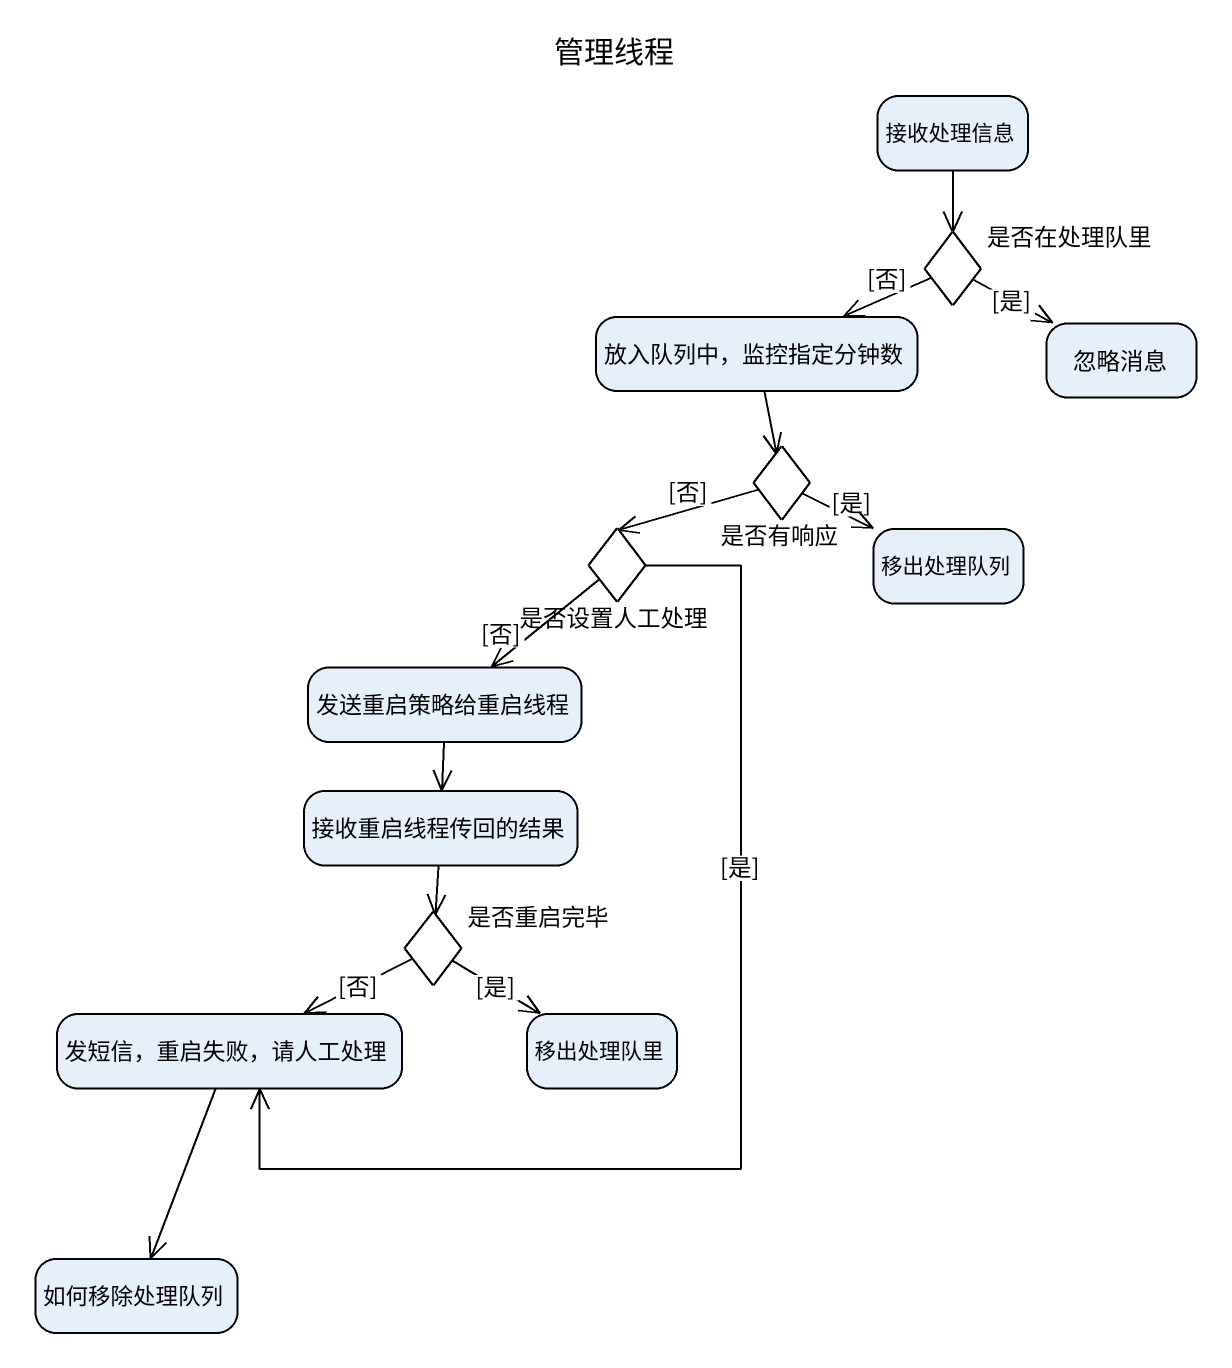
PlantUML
@startuml
title 管理线程
hide empty description
state 接收处理信息
state 是否在处理队里 <<choice>>
state "放入队列中，监控指定分钟数" as 放入队列中_监控指定分钟数
state 忽略消息
state 是否有响应 <<choice>>
state 是否设置人工处理 <<choice>>
state 移出处理队列
state 发送重启策略给重启线程
state 接收重启线程传回的结果
state 是否重启完毕 <<choice>>
state "发短信，重启失败，请人工处理" as 发短信_重启失败_请人工处理
state 移出处理队里
state 如何移除处理队列
接收处理信息 --> 是否在处理队里
是否在处理队里 -left-> 放入队列中_监控指定分钟数 : [否]
是否在处理队里 -right-> 忽略消息 : [是]
放入队列中_监控指定分钟数 --> 是否有响应
是否有响应 -left-> 是否设置人工处理 : [否]
是否有响应 -right-> 移出处理队列 : [是]
是否设置人工处理 --> 发送重启策略给重启线程 : [否]
是否设置人工处理 --> 发短信_重启失败_请人工处理 : [是]
发送重启策略给重启线程 --> 接收重启线程传回的结果
接收重启线程传回的结果 --> 是否重启完毕
是否重启完毕 -left-> 发短信_重启失败_请人工处理 : [否]
是否重启完毕 --> 移出处理队里 : [是]
发短信_重启失败_请人工处理 --> 如何移除处理队列
@enduml
